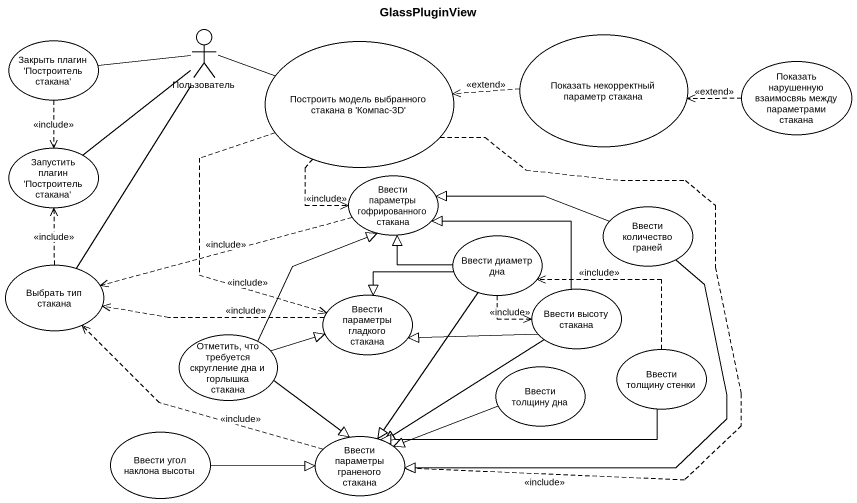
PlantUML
@startuml
title GlassPluginView
usecase "Закрыть плагин 'Построитель стакана'" as Закрыть_плагин_Построитель
actor Пользователь
usecase "Построить модель выбранного стакана в 'Компас-3D'" as Построить_модель_выбранного
usecase "Показать некорректный параметр стакана" as Показать_некорректный
usecase "Показать нарушенную взаимосвяь между параметрами стакана" as Показать_нарушенную
usecase "Запустить плагин 'Построитель стакана'" as Запустить_плагин
usecase "Ввести параметры гофрированного стакана" as Ввести_параметры
usecase "Ввести диаметр дна" as Ввести_диаметр_дна
usecase "Ввести количество граней" as Ввести_количество_граней
usecase "Выбрать тип стакана" as Выбрать_тип_стакана
usecase "Ввести параметры гладкого стакана" as Ввести_параметры_гладкого
usecase "Ввести высоту стакана" as Ввести_высоту_стакана
usecase "Отметить, что требуется скругление дна и горлышка стакана" as Отметить_что_требуется
usecase "Ввести толщину стенки" as Ввести_толщину_стенки
usecase "Ввести толщину дна" as Ввести_толщину_дна
usecase "Ввести угол наклона высоты" as Ввести_угол_наклона_высоты
usecase "Ввести параметры граненого стакана" as Ввести_параметры_граненого
Закрыть_плагин_Построитель ..> Запустить_плагин : <<include>>
Пользователь -left- Закрыть_плагин_Построитель
Пользователь -right- Построить_модель_выбранного
Пользователь -- Запустить_плагин
Пользователь -- Выбрать_тип_стакана
Построить_модель_выбранного ..> Ввести_параметры : <<include>>
Построить_модель_выбранного ..> Ввести_параметры_гладкого : <<include>>
Построить_модель_выбранного ..> Ввести_параметры_граненого : <<include>>
Показать_некорректный .left.> Построить_модель_выбранного : <<extend>>
Показать_нарушенную .left.> Показать_некорректный : <<extend>>
Ввести_параметры .left.> Выбрать_тип_стакана : <<include>>
Ввести_диаметр_дна -left-|> Ввести_параметры
Ввести_диаметр_дна -left-|> Ввести_параметры_гладкого
Ввести_диаметр_дна ..> Ввести_высоту_стакана : <<include>>
Ввести_диаметр_дна --|> Ввести_параметры_граненого
Ввести_количество_граней -left-|> Ввести_параметры
Ввести_количество_граней --|> Ввести_параметры_граненого
Выбрать_тип_стакана .up.> Запустить_плагин : <<include>>
Ввести_параметры_гладкого .left.> Выбрать_тип_стакана : <<include>>
Ввести_высоту_стакана -up-|> Ввести_параметры
Ввести_высоту_стакана -left-|> Ввести_параметры_гладкого
Ввести_высоту_стакана --|> Ввести_параметры_граненого
Отметить_что_требуется -up-|> Ввести_параметры
Отметить_что_требуется -right-|> Ввести_параметры_гладкого
Отметить_что_требуется --|> Ввести_параметры_граненого
Ввести_толщину_стенки .up.> Ввести_диаметр_дна : <<include>>
Ввести_толщину_стенки -left-|> Ввести_параметры_граненого
Ввести_толщину_дна -left-|> Ввести_параметры_граненого
Ввести_угол_наклона_высоты -right-|> Ввести_параметры_граненого
Ввести_параметры_граненого .left.> Выбрать_тип_стакана : <<include>>
@enduml
